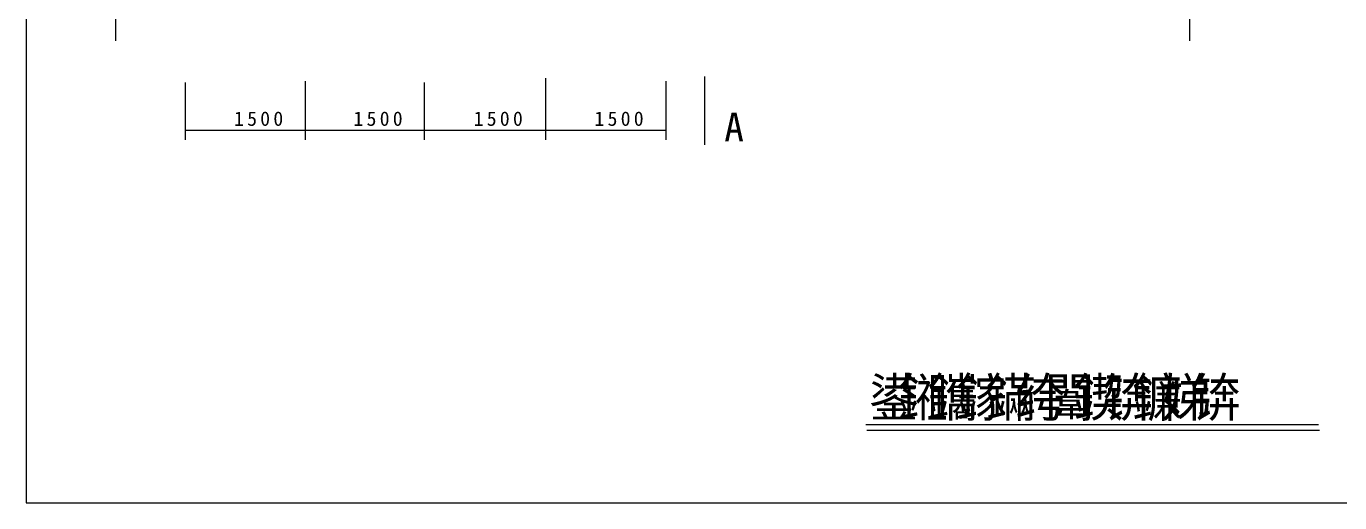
# Model space of a CAD drawing. Header units: metres. Extents: x 0 to 420, y 0 to 297.
# Drawn here: x 0 to 273.3, y 0 to 99.2 of the extents above; entities that cross this region are included whole.
import ezdxf

# ---------------------------------------------------------------- set-up
doc = ezdxf.new("R2010")
doc.units = ezdxf.units.M

msp = doc.modelspace()

# ---------------------------------------------------------------- linework, layer by layer
for p, q in [((0, 297), (0, 0)), ((18.59, 189.25), (18.59, 96.09)), ((242.05, 189.46), (242.05, 96.09)), ((58.06, 87.73), (58.06, 75.52)), ((58.06, 87.73), (58.06, 75.52)), ((108.07, 88.38), (108.07, 75.52)), ((108.07, 88.38), (108.07, 75.52)), ((133.06, 87.73), (133.06, 75.52)), ((141.17, 88.72), (141.17, 74.49)), ((33.06, 87.44), (33.06, 75.52)), ((82.77, 87.44), (82.77, 75.52)), ((82.77, 87.44), (82.77, 75.52)), ((33.06, 77.52), (58.06, 77.52)), ((58.06, 77.52), (82.77, 77.52)), ((82.77, 77.52), (108.07, 77.52)), ((108.07, 77.52), (133.06, 77.52)), ((174.74, 16.26), (268.89, 16.26)), ((174.74, 16.26), (268.89, 16.26)), ((174.9, 15.1), (269.13, 15.1)), ((0, 0), (420, 0))]:
    msp.add_line(p, q)

# ---------------------------------------------------------------- texts
for s, height, p in [('1', 3, (43.24, 78.43)), ('5', 3, (45.97, 78.43)), ('0', 3, (48.69, 78.43)), ('0', 3, (51.42, 78.43)), ('1', 3, (68.09, 78.43)), ('5', 3, (70.82, 78.43)), ('0', 3, (73.55, 78.43)), ('0', 3, (76.28, 78.43)), ('1', 3, (93.1, 78.43)), ('5', 3, (95.83, 78.43)), ('0', 3, (98.55, 78.43)), ('0', 3, (101.28, 78.43)), ('1', 3, (118.24, 78.43)), ('5', 3, (120.97, 78.43)), ('0', 3, (123.7, 78.43)), ('0', 3, (126.43, 78.43)), ('A', 6, (145.25, 75.19)), ('鍙', 8, (175.35, 17.92)), ('鎺', 8, (181.44, 17.92)), ('鑴', 8, (187.53, 17.92)), ('鎵', 8, (193.61, 17.92)), ('鏋', 8, (199.7, 17.92)), ('绔', 8, (205.79, 17.92)), ('闈', 8, (211.87, 17.92)), ('鍥', 8, (217.96, 17.92)), ('锛', 8, (224.05, 17.92)), ('鐮', 8, (230.14, 17.92)), ('娣', 8, (236.22, 17.92)), ('锛', 8, (242.31, 17.92))]:
    msp.add_text(s, height=height).set_placement(p)

doc.saveas('drawing.dxf')
